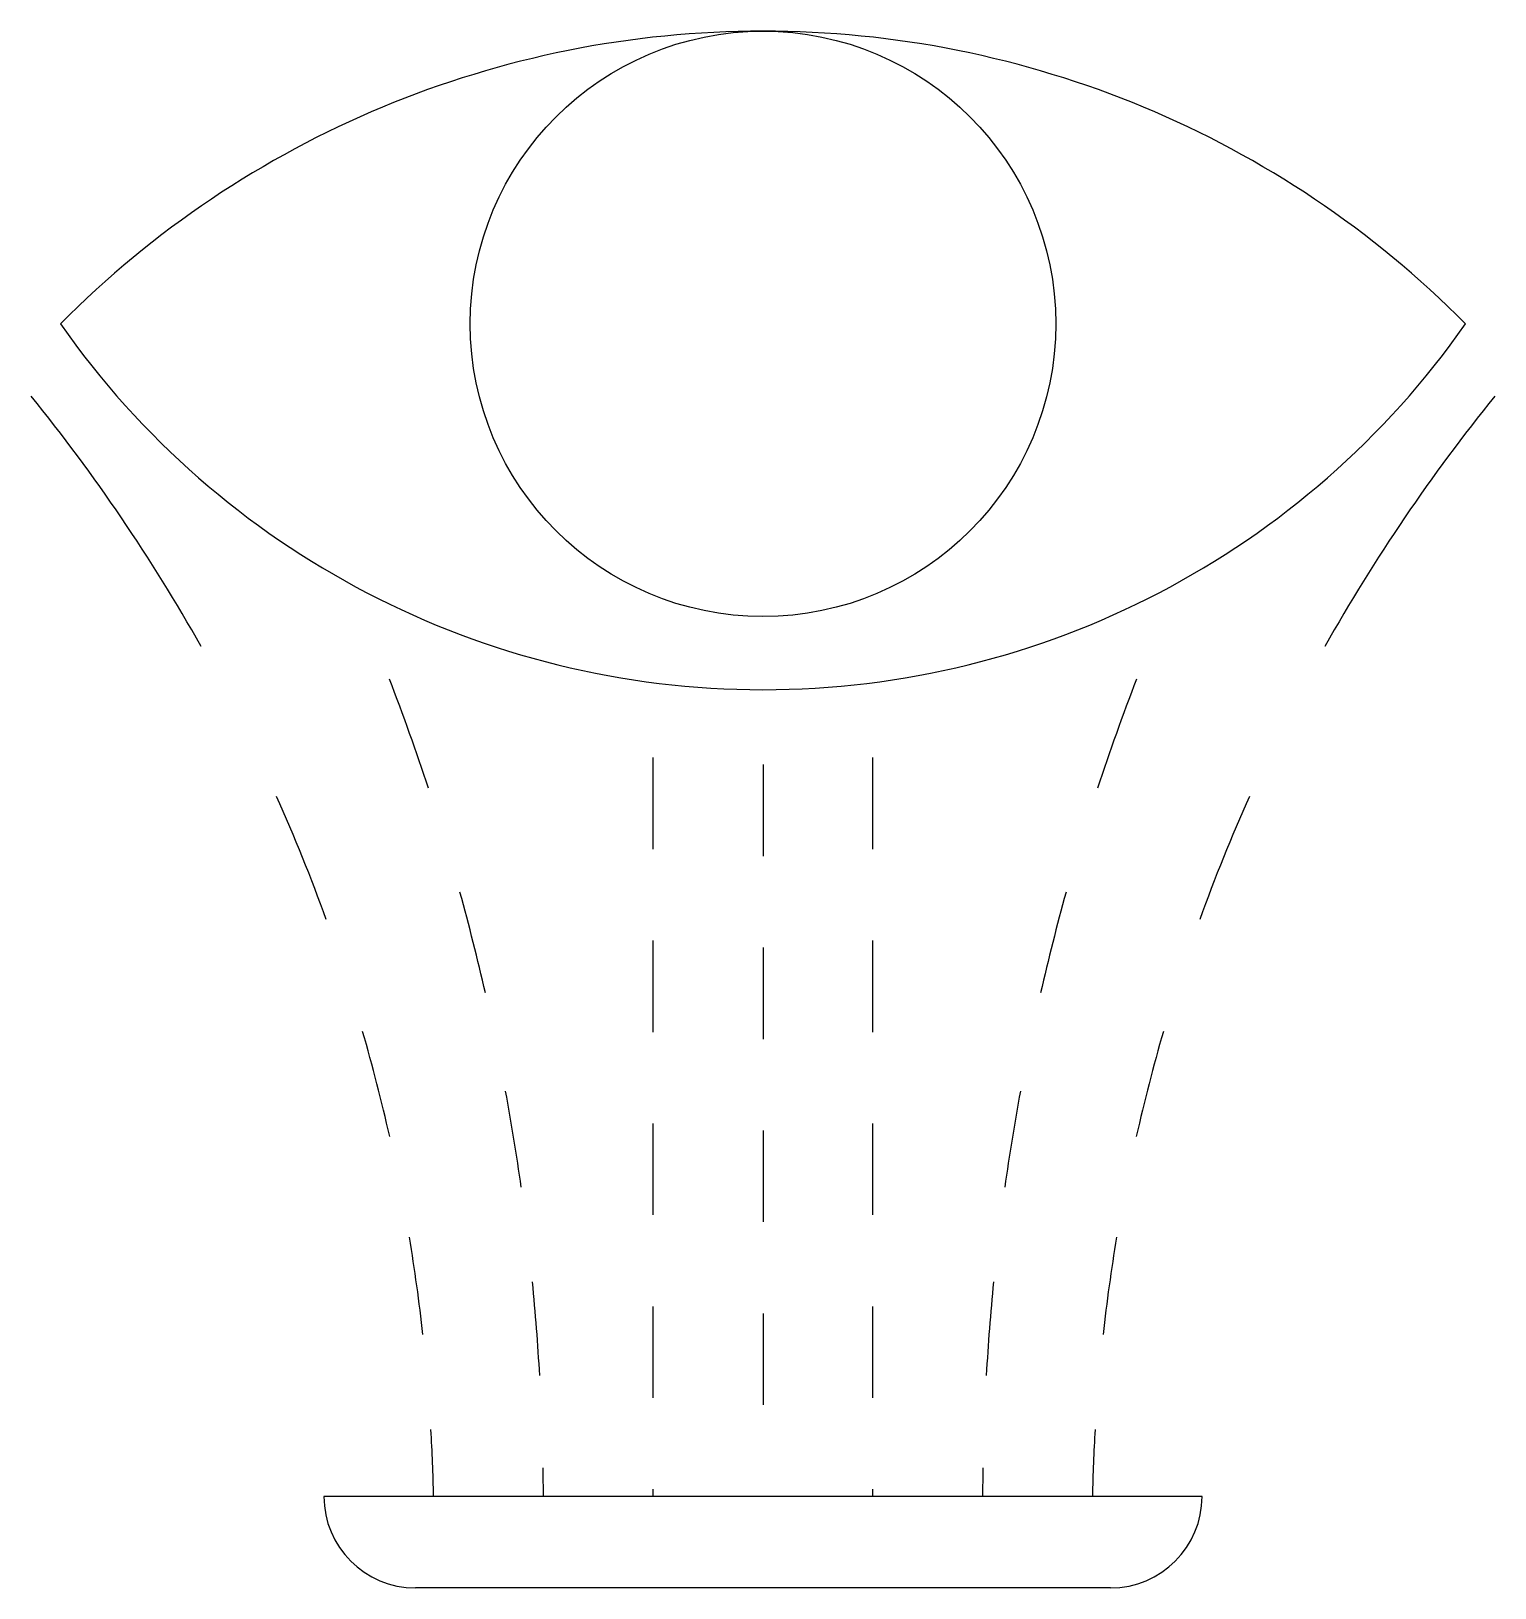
# Model space of a CAD drawing. Header units: millimetres. Extents: x -226 to 226, y 0 to 481.
import ezdxf

# ---------------------------------------------------------------- set-up
doc = ezdxf.new("R2010")
doc.units = ezdxf.units.MM

msp = doc.modelspace()

# ---------------------------------------------------------------- linework, layer by layer
at = {"color": 0, "linetype": 'ByBlock', "lineweight": -2}
for p, q in [((-33.92, 228.31), (-33.92, 256.58)), ((33.92, 228.31), (33.92, 256.58)), ((0, 254.4), (0, 226.13)), ((-33.92, 171.78), (-33.92, 200.04)), ((0, 197.86), (0, 169.6)), ((33.92, 171.78), (33.92, 200.04)), ((-33.92, 115.25), (-33.92, 143.51)), ((0, 141.33), (0, 113.07)), ((33.92, 115.25), (33.92, 143.51)), ((-33.92, 58.71), (-33.92, 86.98)), ((33.92, 58.71), (33.92, 86.98)), ((0, 84.8), (0, 56.53)), ((-33.92, 28.27), (-33.92, 30.45)), ((33.92, 28.27), (33.92, 30.45)), ((135.68, 28.27), (-135.68, 28.27)), ((107.41, 0), (-107.41, 0))]:
    msp.add_line(p, q, dxfattribs=at)
msp.add_circle((0, 390.63), 90.45, dxfattribs=at)
for centre, radius, start, end in [((0, 175.36), 305.73, 44.7603, 135.2397), ((0, 542.5), 264.93, 214.976, 325.024), ((-661.38, 16.36), 559.74, 29.3753, 38.9605), ((661.38, 16.36), 559.74, 141.0395, 150.6247), ((-777.97, 25.29), 710.13, 18.20341, 21.09322), ((777.97, 25.29), 710.13, 158.90678, 161.79659), ((-661.38, 16.36), 559.74, 19.861, 24.0653), ((661.38, 16.36), 559.74, 155.9347, 160.139), ((-777.97, 25.29), 710.13, 12.90299, 15.4913), ((777.97, 25.29), 710.13, 164.5087, 167.09701), ((-661.38, 16.36), 559.74, 12.7075, 16.1421), ((661.38, 16.36), 559.74, 163.8579, 167.2925), ((-777.97, 25.29), 710.13, 7.97499, 10.40503), ((777.97, 25.29), 710.13, 169.59497, 172.02501), ((-661.38, 16.36), 559.74, 6.3485, 9.4611), ((661.38, 16.36), 559.74, 170.5389, 173.6515), ((-777.97, 25.29), 710.13, 3.25979, 5.59706), ((777.97, 25.29), 710.13, 174.40294, 176.74021), ((-661.38, 16.36), 559.74, 1.2186, 3.3357), ((661.38, 16.36), 559.74, 176.6643, 178.7814), ((-777.97, 25.29), 710.13, 0.24013, 0.9548), ((777.97, 25.29), 710.13, 179.0452, 179.75987), ((-107.41, 28.27), 28.27, 180, 270), ((107.41, 28.27), 28.27, 270, 0)]:
    msp.add_arc(centre, radius, start, end, dxfattribs=at)

doc.saveas('drawing.dxf')
